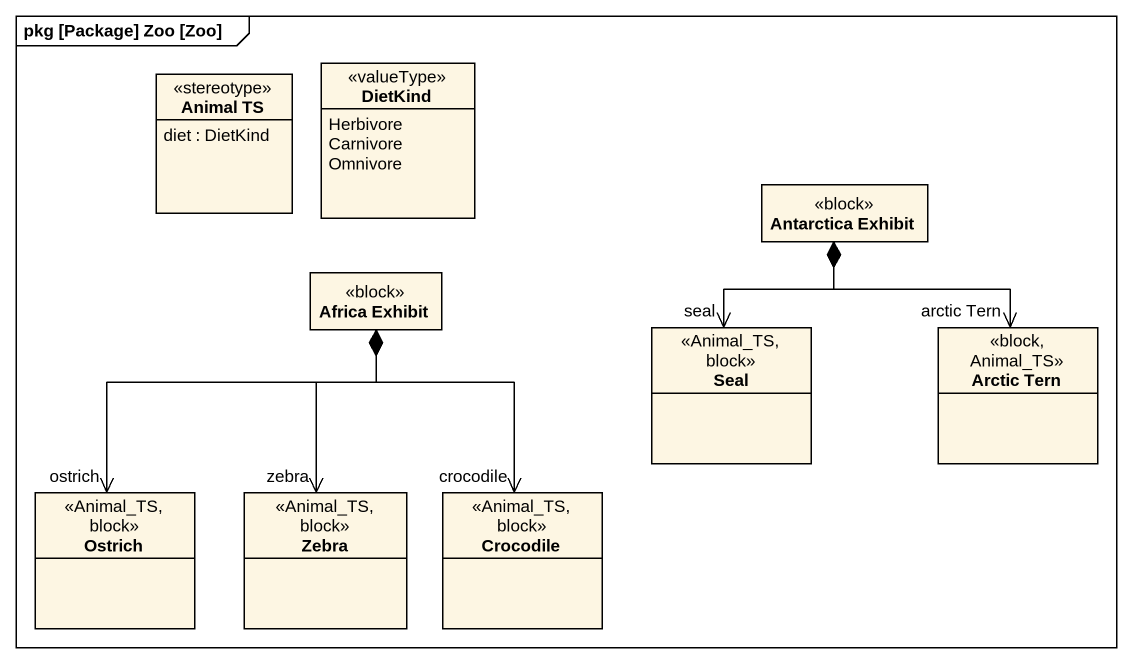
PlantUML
@startuml
mainframe pkg [Package] Zoo [Zoo]
hide circle
hide empty members
class "Animal TS" as Animal_TS <<stereotype>> {
  diet : DietKind
}
enum DietKind <<valueType>> {
  Herbivore
  Carnivore
  Omnivore
}
class "Antarctica Exhibit" as Antarctica_Exhibit <<block>>
class "Africa Exhibit" as Africa_Exhibit <<block>>
class Seal <<Animal_TS, block>>
class "Arctic Tern" as Arctic_Tern <<block, Animal_TS>>
class Ostrich <<Animal_TS, block>>
class Zebra <<Animal_TS, block>>
class Crocodile <<Animal_TS, block>>
Antarctica_Exhibit *--> "seal" Seal
Antarctica_Exhibit *--> "arctic Tern" Arctic_Tern
Africa_Exhibit *--> "ostrich" Ostrich
Africa_Exhibit *--> "zebra" Zebra
Africa_Exhibit *--> "crocodile" Crocodile
@enduml
